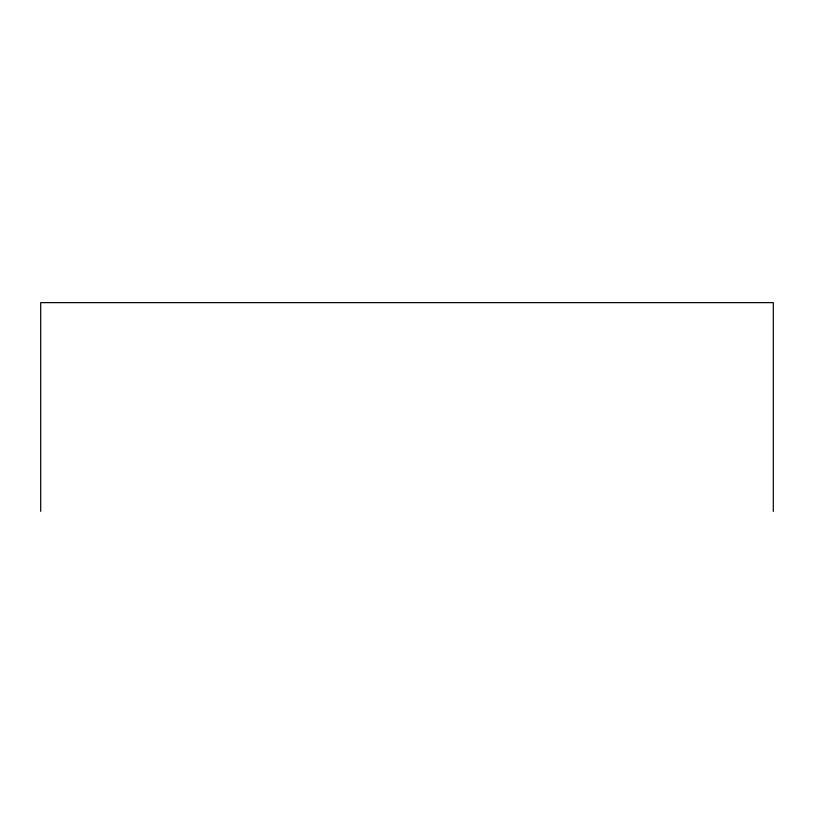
<?xml version="1.0" encoding="UTF-8"?>
<svg xmlns="http://www.w3.org/2000/svg" width="814" height="814" viewBox="0 0 814 814"><rect width="100%" height="100%" fill="white"/><g stroke="black" fill="none" stroke-linecap="round" stroke-linejoin="round"><path stroke-width="1.22" d="M773.3 511.365L773.3 302.635L40.7 302.635L40.7 511.365"/></g></svg>
